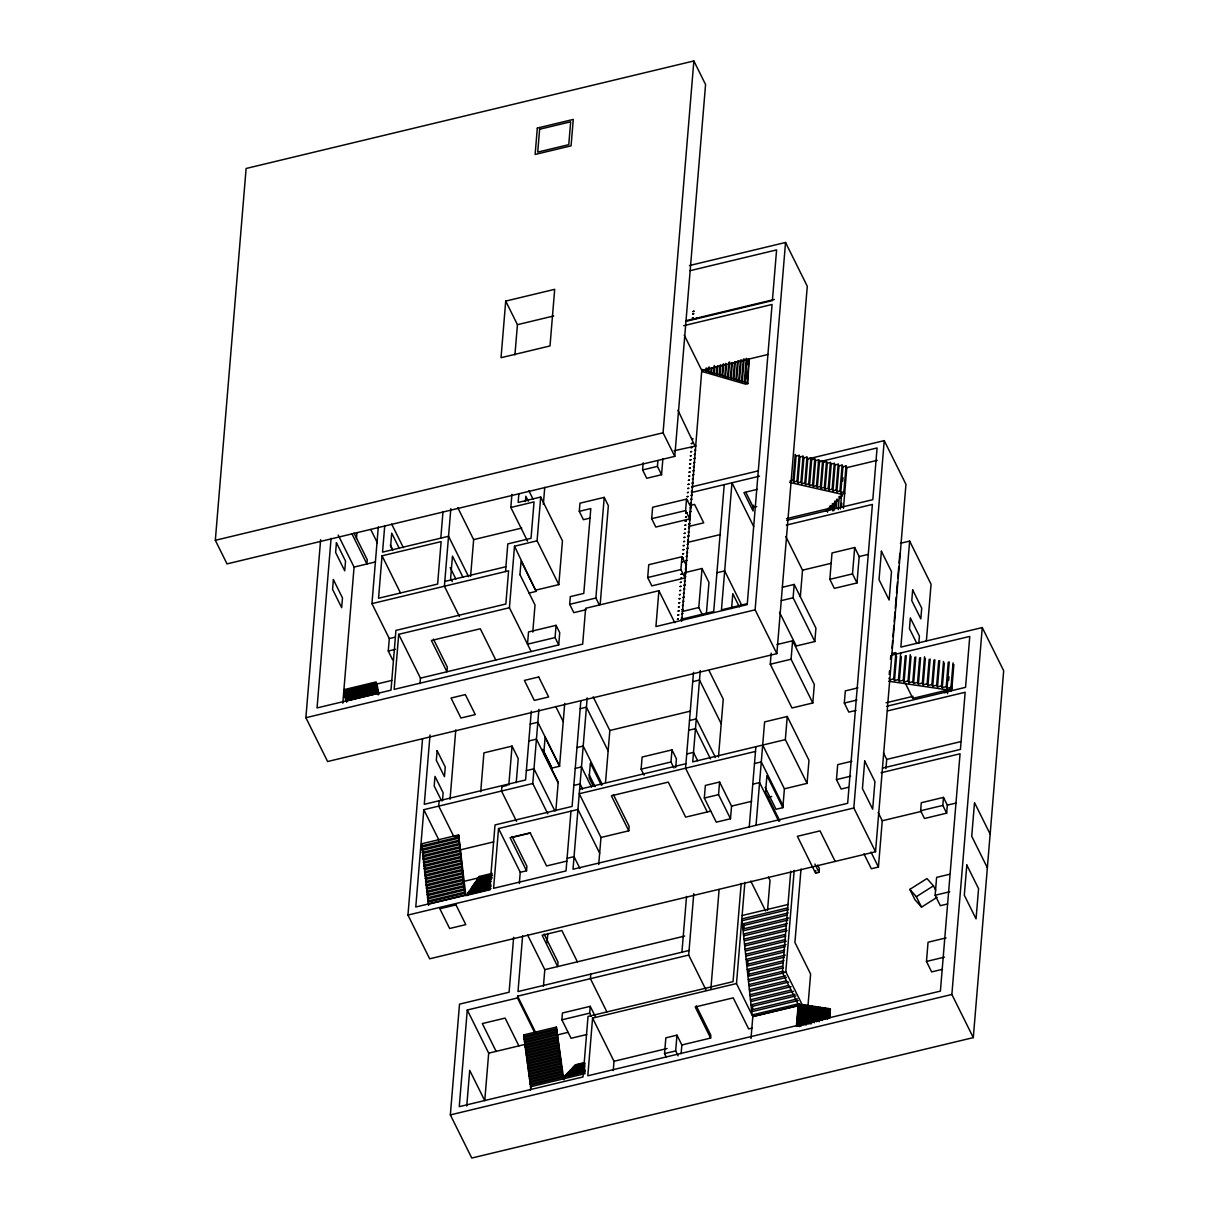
<?xml version="1.0" encoding="UTF-8"?>
<svg xmlns="http://www.w3.org/2000/svg" width="1219" height="1219" viewBox="0 0 1219 1219"><rect width="100%" height="100%" fill="white"/><g stroke="black" fill="none" stroke-linecap="round" stroke-linejoin="round"><path stroke-width="1.5" d="M689.756 518.898L685.611 510.563L686.51 499.12L652.622 507.256L651.677 518.7L655.822 527.05L690.152 518.806L690.396 507.348M681.68 621.248L701.763 370.393L684.194 335.012M215.321 540.307L246.116 168.481L693.855 60.95L705.572 84.538L674.777 456.363L227.024 563.894L215.321 540.307L663.06 432.791L693.855 60.95M689.405 265.559L785.539 242.474L807.283 286.267L776.853 653.643L327.621 761.525L305.878 717.717L320.627 539.712M331.08 538.356L317.047 707.934L390.994 690.167L395.931 630.406L505.839 604.014L508.597 570.812L371.947 603.634L389.303 638.588L388.267 651.037L392.655 659.875M342.798 703.165L354.074 567.079L338.196 535.065M356.436 538.524L356.908 532.932M376.046 683.463L378.301 693.352L346.044 701.108L343.788 691.203L376.046 683.463L376.183 681.924L343.926 689.68L346.668 702.235M371.947 603.634L378.301 526.913M382.05 555.803L378.545 598.255L437.621 584.069L441.126 541.617L382.05 555.803L400.457 592.876M384.747 525.587L382.537 552.131L448.546 536.269L468.614 576.709M378.164 694.891L378.301 693.352M518.883 493.543L518.136 502.457L540.703 497.032L537.076 540.809L514.509 546.234L509.42 607.732L398.704 634.322L394.148 689.405L582.667 644.135L585.638 608.296L658.9 590.712L674.777 622.711M419.991 683.63L420.448 678.13L398.704 634.322M808.395 458.832L884.232 440.623L905.961 484.354L875.532 851.731L429.667 958.804L407.954 915.058L422.536 738.943M440.806 538.128L443 511.599M538.905 709.321L532.764 783.527L423.831 809.69L415.77 906.997L489.688 889.26L495.021 824.943L572.092 806.429L580.823 701.108M430.033 734.905L424.273 804.311L525.587 779.977L531.301 711.149M428.585 905.382L421.637 843.792L458.603 834.924L465.871 895.721M450.832 508.689L444.402 586.232L459.456 616.555M439.16 800.731L438.718 806.109L453.742 836.402M442.467 800.792L443.122 792.761L435 776.381L434.193 786.011L441.522 800.761M450.04 799.283L455.784 729.876M470.595 576.389L473.642 539.621L457.75 507.607M428.037 904.285L464.988 895.401L458.603 834.924M505.717 301.093L501.039 357.7L549.998 345.952L554.691 289.33L505.717 301.093L517.435 324.681L514.921 354.866M489.87 888.011L467.7 893.344L467.517 895.493L466.984 894.396L490.998 888.621M490.587 886.96L468.416 892.293L468.233 894.426L467.7 893.344M900.43 543.308L909.648 541.084L900.856 647.106L982.255 627.556L1003.679 670.709L973.295 1037.613L471.768 1158.05L450.344 1114.897L459.517 1004.136L509.1 992.236L513.656 937.243M491.318 885.908L469.132 891.226L468.965 893.375L468.416 892.293M490.495 882.571L472.027 887.021L471.844 889.169L471.296 888.072L489.779 883.638M491.227 881.52L472.743 885.954L472.561 888.102L472.027 887.021M480.713 791.756L483.928 752.854L512.056 746.104L518.227 758.553L516.231 782.628M490.099 880.91L473.46 884.903L473.292 887.051L472.743 885.954M490.815 879.859L474.191 883.851L474.008 886L473.46 884.903M491.531 878.808L474.907 882.8L474.724 884.948L474.191 883.851M492.263 877.756L475.623 881.748L475.44 883.897L474.907 882.8M491.851 876.08L477.071 879.63L476.888 881.779L476.339 880.697L491.135 877.147M492.567 875.029L477.787 878.579L477.604 880.727L477.071 879.63M693.763 893.679L688.689 955.071L517.618 996.152L517.466 997.95L467.273 1010.002L459.258 1106.654L583.032 1076.941L588.03 1016.463L733.061 981.63L741.198 883.394M491.44 874.419L478.503 877.528L478.336 879.676L477.787 878.579M492.171 873.368L479.235 876.476L479.052 878.625L478.503 877.528M505.519 571.559L507.805 543.903L531.027 538.326L534.044 501.893L510.822 507.47L527.553 541.16M510.822 507.47L511.919 494.304M466.755 1105.953L469.696 1070.343L484.751 1100.65L488.682 1053.155L467.273 1010.002M501.954 785.645L501.497 791.04L516.536 821.316M525.389 501.573L525.831 496.255L528.284 501.207M599.672 853.224L577.958 809.477L498.541 828.539L493.588 888.316L566.027 870.915L570.98 811.153M519.949 574.667L521.077 561.045L536.147 591.383L529.107 593.074M508.826 785.006L512.056 746.104M532.779 632.082L535.019 605.005L519.904 574.53M536.147 591.383L514.509 546.234M543.339 504.453L544.756 487.387M519.324 883.501L520.254 872.286L498.541 828.539M520.254 872.286L526.517 870.777L526.898 866.252L512.102 836.447M522.616 935.796L517.999 991.565L689.07 950.485M536.253 590.026L558.82 584.617L562.447 540.84L540.703 497.032M555.072 637.567L556.077 625.332L528.528 631.945L527.522 644.181L555.072 637.567L558.713 644.912L420.448 678.13M530.829 1087.79L523.698 1034.916L556.336 1027.084L563.605 1078.297M558.713 644.912L559.734 632.676L556.077 625.332M564.732 703.363L559.536 766.248L551.917 768.077L542.745 749.335M586.049 609.729L573.814 612.654L569.684 604.319L570.309 596.624L583.779 593.394L590.804 508.582L579.284 511.34L583.429 519.69L590.011 518.105M530.433 1090.365L530.737 1086.693M579.284 511.34L579.97 503.188L604.228 497.367L608.357 505.717L600.175 604.502M555.849 810.681L558.211 782.217L543.796 753.174L545.122 737.221L559.536 766.248M543.415 986.384L544.802 969.654L527.507 934.79M547.026 942.82L547.803 933.48M562.98 1078.952L556.336 1027.084M587.192 697.893L573.006 869.254L847.662 803.291L872.408 504.437L786.316 525.099M599.199 604.7L595.878 598.026L604.228 497.367M586.689 1034.535L571.056 1038.283L561.883 1019.815L562.447 1013.004L590.24 1006.33L595.238 1016.402M585.272 1071.989L563.513 1077.215L563.864 1079.851M584.084 1071.76L564.138 1076.56L564.001 1078.206L563.513 1077.215M584.709 1071.105L564.763 1075.905L564.626 1077.55L564.138 1076.56M585.349 1070.45L565.403 1075.249L565.266 1076.895L564.763 1075.905M570.309 1071.653L570.446 1070.008L584.952 1066.518M571.559 1070.343L571.696 1068.697L584.389 1065.65M572.823 1069.033L572.96 1067.387L583.84 1064.766M584.465 1064.111L573.585 1066.732L573.448 1068.377L572.96 1067.387M585.105 1063.456L574.225 1066.076L574.088 1067.722L573.585 1066.732M584.541 1062.587L575.475 1064.766L575.338 1066.412L574.85 1065.421L583.916 1063.242M598.727 864.545L600.967 837.483L579.254 793.737L755.506 751.422M605.538 782.385L609.835 730.486L593.135 696.826M590.788 974.072L590.407 978.674L606.879 1011.861M591.337 1016.494L589.676 1013.141L590.24 1006.33M744.87 882.343L736.489 983.565L592.586 1018.109L587.817 1075.783L940.398 991.108L960.054 753.784L881.047 772.755M662.892 458.694L661.551 474.724L646.74 478.29L642.596 469.94L643.19 462.824M647.685 577.547L648.752 564.717L681.97 556.733L686.114 565.083L685.048 577.913L651.83 585.882L647.685 577.547L680.903 569.563L681.97 556.733M661.551 474.724L657.422 466.389L657.864 461.041M600.967 837.483L628.775 830.809L629.141 826.314L613.401 794.62M613.248 1070.572L614.01 1061.277L592.586 1018.109M644.089 775.147L641.118 769.159L642.123 757.045L671.974 749.883L676.438 758.858L675.722 767.513M658.9 590.712L655.929 626.551L747.217 604.624L772.069 304.476L683.691 325.702M673.955 767.985L670.968 761.982L671.974 749.883M708.376 367.422L708.071 370.987L705.938 371.49L706.243 367.925M711.165 368.229L710.875 371.795L708.742 372.313L709.184 366.965M714.258 365.471L713.664 372.603L711.53 373.121L711.972 367.772M717.046 366.279L716.452 373.41L714.319 373.928L714.913 366.797M719.987 365.304L719.24 374.218L717.107 374.736L717.854 365.822M693.489 672.37L685.55 768.214L707.264 811.961M702.647 615.305L698.792 607.534L702.022 568.496L685.383 572.488M722.913 364.344L722.029 375.041L719.896 375.543L720.779 364.847M666.168 1056.873L664.538 1053.597L665.848 1037.841L676.972 1035.16L681.848 1044.973L681.131 1053.734M725.854 363.369L724.833 375.848L722.684 376.351L723.72 363.872M700.285 670.572L692.727 761.86L785.341 739.628L787.245 716.482L764.603 721.922L756.039 825.293M728.794 362.393L727.621 376.656L725.488 377.174L726.509 364.679M706.35 614.071L708.97 582.484L702.022 568.496M731.583 363.201L730.41 377.463L728.276 377.981L729.602 361.936M681.924 952.191L686.541 896.422M734.524 362.226L733.198 378.271L731.065 378.789L732.39 362.744M678.114 1055.837L675.676 1050.93L676.972 1035.16M724.223 484.659L713.709 611.481L680.933 619.343M737.465 361.251L735.986 379.079L733.853 379.597L735.331 361.769M740.405 360.275L738.775 379.901L736.642 380.404L738.272 360.794M704.323 798.064L705.359 785.432L719.576 782.019L731.552 806.125L730.501 818.757L716.284 822.17L704.323 798.064L718.54 794.651L719.576 782.019M743.346 359.315L741.579 380.709L739.43 381.212L741.213 359.818M746.942 359.666L749.076 359.148L747.156 382.324L745.022 382.842L746.942 359.666L746.287 358.34L744.367 381.517L742.234 382.035L744.154 358.843M746.119 378.819L746.714 371.688M747.308 364.542L747.597 360.976M701.794 371.429L745.678 384.168L747.811 383.65L749.076 359.148M718.463 757.075L723.248 699.173L709.062 670.572M731.568 608.525L732.802 593.668L739.369 606.894M710.875 988.853L719.103 889.55M753.54 505.245L753.068 510.974L743.925 492.567L757.319 489.352M681.848 1044.973L710.616 1038.07L710.845 1035.266L696.232 1005.812M776.853 653.643L755.11 609.835L785.539 242.474M749.243 826.924L755.887 746.698M797.942 1003.923L752.062 1014.939L741.838 918.913L787.718 907.896M777.006 644.546L792.609 640.798L814.322 684.545L812.799 702.982L791.984 707.98L770.271 664.233L771.185 653.171M793.919 481.947L793.097 480.316L795.245 454.458L796.053 456.089L793.919 481.947L797.013 481.215L799.146 455.342L796.053 456.089M750.995 1038.466L752.824 1016.463L798.704 1005.446L798.399 1009.119M799.954 456.973L803.062 456.226L800.913 482.099L797.82 482.846L799.954 456.973L799.146 455.342M803.87 457.872L806.963 457.125L804.814 482.983L801.721 483.73L803.87 457.872L803.062 456.226M779.551 612.334L796.251 645.979L814.825 641.529L793.112 597.782L794.209 584.434L782.4 587.268M767.528 910.471L770.027 880.331L768.381 877.01M812.799 702.982L791.07 659.235L792.609 640.798M807.77 458.755L810.864 458.009L808.73 483.882L805.622 484.613L807.77 458.755L806.963 457.125M765.151 787.337L776.046 809.294L782.842 807.664L784.411 788.815L762.683 745.068M800.334 596.67L802.529 570.172L785.828 536.528M811.671 459.639L814.78 458.893L812.631 484.766L809.538 485.512L811.671 459.639L810.864 458.009M815.587 460.538L818.68 459.792L816.532 485.65L813.439 486.396L815.587 460.538L814.78 458.893M819.488 461.422L822.581 460.675L820.448 486.533L817.339 487.28L819.488 461.422L818.68 459.792M823.389 462.306L826.482 461.559L824.349 487.432L821.256 488.179L823.389 462.306L822.581 460.675M736.489 983.565L752.885 1016.6L798.765 1005.584L782.369 972.549L790.75 871.204M827.305 463.205L830.398 462.458L828.25 488.316L825.156 489.063L827.305 463.205L826.482 461.559M802.285 1004.913L785.798 971.711L794.194 870.381M814.825 641.529L815.938 628.181L794.209 584.434M831.206 464.089L834.299 463.342L832.15 489.2L829.057 489.947L831.206 464.089L830.398 462.458M827.579 512.193L827.884 508.506L830.977 507.759L830.169 506.129L833.263 505.382L832.455 503.752L835.548 503.005L834.741 501.375L837.834 500.628L837.011 498.998L836.249 508.232M784.411 788.815L807.054 783.375L808.974 760.229L787.245 716.482M829.849 509.816L830.169 506.129M801.005 869.025L794.925 942.455L810.605 974.042L807.999 1005.599M835.106 464.972L838.2 464.226L836.066 490.099L832.973 490.846L835.106 464.972L834.299 463.342M831.983 509.298L832.455 503.752M832.806 510.929L833.263 505.382M833.964 510.609L834.741 501.375M835.244 506.708L835.548 503.005M839.022 465.856L842.116 465.125L839.967 490.983L836.874 491.729L839.022 465.856L838.2 464.226M829.834 579.33L832.013 552.954L854.687 547.514L859.182 556.565L857.003 582.941L834.314 588.381L829.834 579.33L852.508 573.89L854.687 547.514M838.23 509.557L839.297 496.621L842.405 495.874M796.418 1026.108L798.201 1004.456L799.542 1004.136L798.018 1026.352M796.845 1024.859L798.491 1005.02M842.923 466.755L846.016 466.008L843.868 491.866L840.775 492.613L842.923 466.755L842.116 465.125M797.18 1023.792L797.79 1016.448M840.363 509.024L841.582 494.244L844.691 493.512L843.868 491.866M842.664 481.322L842.969 477.619M797.744 1025.789L799.542 1004.136M841.476 506.967L841.78 503.264M799.359 1026.032L801.142 1004.38L799.816 1004.7M799.634 1026.596L801.142 1004.38M843.457 508.277L846.824 467.639L846.016 466.008M800.959 1026.276L802.757 1004.624L801.432 1004.944M801.386 1025.027L802.757 1004.624M802.727 1024.707L804.372 1004.867L803.031 1005.187M803.001 1025.27L804.372 1004.867M817.705 865.17L819.351 868.492L819.031 872.377L815.587 873.2L815.801 870.61M804.327 1024.95L805.972 1005.111L804.647 1005.431M804.769 1023.716L805.972 1005.111M805.942 1025.194L807.587 1005.355L806.262 1005.675M806.369 1023.96L807.587 1005.355M807.709 1023.64L809.203 1005.584L807.862 1005.904M807.984 1024.189L809.203 1005.584M809.309 1023.869L810.803 1005.827L809.477 1006.147M809.736 1022.634L810.803 1005.827M810.925 1024.112L812.418 1006.071L811.092 1006.391M811.351 1022.878L812.418 1006.071M812.677 1022.558L814.033 1006.315L812.692 1006.635M813.119 1021.309L814.033 1006.315M814.292 1022.802L815.633 1006.559L814.307 1006.879M814.719 1021.552L815.633 1006.559M816.06 1021.232L817.248 1006.803L815.922 1007.123M816.334 1021.796L817.248 1006.803M848.241 787.337L841.14 789.043L836.463 779.611L837.697 764.633L851.883 761.235M817.659 1021.476L818.863 1007.046L817.522 1007.366M818.086 1020.242L818.863 1007.046M855.997 710.387L848.805 712.109L844.31 703.058L845.316 690.899L857.917 687.866M819.275 1021.72L820.463 1007.29L819.138 1007.61M819.701 1020.486L820.463 1007.29M821.027 1020.166L822.078 1007.534L820.753 1007.854M821.469 1018.916L822.078 1007.534M822.642 1020.394L823.694 1007.778L822.353 1008.098M823.069 1019.16L823.694 1007.778M824.41 1018.84L825.293 1008.006L823.968 1008.326M824.684 1019.404L825.293 1008.006M826.01 1019.084L826.909 1008.25L825.583 1008.57M826.436 1017.835L826.909 1008.25M827.625 1019.328L828.524 1008.494L827.183 1008.814M828.051 1018.078L828.524 1008.494M828.478 1016.844L829.072 1009.622L830.413 1009.302L828.798 1009.058M829.377 1017.758L830.124 1008.738M829.667 1018.322L830.413 1009.302M875.532 851.731L853.818 807.984L884.232 440.623M889.23 674.442L889.55 670.679M890.479 659.388L890.799 655.624M892.003 648.203L892.628 640.63M892.933 636.836L893.877 625.469M894.197 621.675L894.975 612.197M895.295 608.418L896.239 597.036M896.544 593.257L897.489 581.89M897.809 578.096L898.753 566.728M899.058 562.934L899.851 553.456M885.954 768.625L886.716 759.407L883.425 752.778M900.658 653.277L898.479 679.608L894.517 680.552L893.695 678.907L895.889 652.576L891.927 653.521M863.936 853.818L871.356 868.751L878.427 867.044L882.251 820.768L878.137 812.464M894.517 680.552L896.544 656.112M905.275 655.852L903.249 680.309L899.302 681.253L901.329 656.812M910.212 654.679L908.033 681.01L904.071 681.954L906.25 655.624M914.829 657.254L912.802 681.711L908.856 682.655L911.035 656.325M919.614 657.955L917.587 682.411L913.625 683.356L915.804 657.026M953.867 664.523L951.841 688.979L912.833 698.38L913.001 696.339L886.076 702.799M918.806 643.297L919.4 636.135L910.349 617.911L909.465 628.638L916.871 643.556M924.535 656.782L922.356 683.112L918.41 684.057L920.589 657.727M926.364 641.042L931.057 584.251L909.648 541.084M929.168 659.372L927.141 683.813L923.179 684.758L925.358 658.428M933.937 660.073L931.91 684.514L927.949 685.474L930.143 659.129M920.635 810.742L921.305 802.727L943.476 797.394L947.331 805.149L946.66 813.164L924.474 818.498L920.635 810.742L942.82 805.424L943.476 797.394M938.706 660.774L936.695 685.215L932.733 686.175L934.912 659.845M943.491 661.475L941.464 685.916L937.502 686.876L939.681 660.546M948.26 662.176L946.234 686.617L942.287 687.577L944.314 663.121M953.045 662.877L951.018 687.318L947.056 688.278L949.235 661.947M948.656 680.522L948.976 676.758M942.47 969.303L931.651 971.909L926.47 961.456L928.055 942.226L946.081 937.899M951.14 690.99L952.222 677.81M952.694 672.172L953.319 664.645M947.62 903.949L940.337 905.702L935.141 895.249L936.619 877.39L949.372 874.328M973.295 1037.613L951.871 994.46L982.255 627.556M947.498 693.657L947.879 689.878L951.841 688.979L951.018 687.318M686.83 500.765L687.729 500.552L686.967 501.1M691.082 507.561L690.183 507.774M690.762 511.645L689.863 511.858L690.777 511.431M690.442 515.728L689.543 515.942L690.457 515.515M682 562.02L682.899 561.807L681.985 562.233M685.703 564.747L686.602 564.519L685.672 564.961M937.091 897.275L921.534 907.134L915.027 899.835L909.846 889.382L926.943 878.549L933.464 885.847L935.689 890.327M909.846 889.382L916.353 896.681L933.464 885.847M685.566 568.618L685.352 569.044M690.091 270.679L776.594 249.91L772.389 300.59L685.901 321.374M517.435 324.681L553.7 315.965M685.855 320.719L774.339 299.478M701.763 370.393L768.046 354.47M674.061 450.771L695.942 445.956L695.043 446.169L677.962 410.239M642.596 469.94L657.422 466.389M354.074 567.079L375.422 561.944M691.843 486.823L758.431 470.824M473.642 539.621L521.793 528.056M691.432 492.522L759.528 476.172M818.315 462.062L877.086 447.952L872.804 499.668L786.697 520.345M790.003 481.063L793.097 480.316M846.824 467.639L877.238 460.34M691.219 505.23L694.571 504.422L703.713 522.829L688.644 526.456M691.097 507.348L686.51 499.12M651.677 518.7L685.611 510.563M444.798 581.417L505.915 566.728M756.709 506.662L753.357 507.454L745.876 492.4M687.653 542.394L720.444 534.532M786.529 518.654L830.611 508.064M825.598 510.883L828.691 510.136L827.884 508.506M389.303 638.588L394.697 637.293M569.684 604.319L595.878 598.026M388.267 651.037L395.474 649.316M716.924 572.762L724.68 570.903L741.381 604.548M802.529 570.172L831.145 563.3M859.182 556.565L868.385 554.355M343.728 691.965L391.802 680.431M344.459 692.529L376.701 684.788M682.152 611.527L698.792 607.534M344.322 694.068L376.58 686.327M344.977 695.394L377.235 687.638M344.855 696.918L377.113 689.177M345.51 698.243L377.768 690.503M345.388 699.782L377.646 692.042M746.988 603.74L721.45 609.866L731.979 482.785L753.692 526.532M781.288 600.617L793.112 597.782M305.878 717.717L755.11 609.835M580.198 708.681L586.415 707.188L608.144 750.934M692.727 681.665L699.508 680.034L721.221 723.781M770.271 664.233L791.07 659.235M530.219 724.101L537.838 722.273L559.551 766.02M528.817 740.969L536.436 739.141L558.15 782.888M891.409 655.228L969.775 636.409L965.555 687.333L886.762 706.258M609.835 730.486L690.472 711.119M576.968 747.537L583.2 746.043L602.415 784.746M689.497 720.52L696.278 718.89L715.492 757.578M893.695 678.907L889.748 679.852L888.925 678.206M688.689 730.272L695.47 728.642L710.509 758.934M526.364 770.621L533.983 768.793L554.858 810.864M844.31 703.058L856.911 700.041M575.246 768.397L581.478 766.903L591.505 787.093M501.801 786.682L507.074 785.417M686.724 753.997L693.504 752.367L697.679 760.778M573.844 785.417L580.061 783.924L582.575 788.967M641.118 769.159L670.968 761.982M887.493 710.921L965.158 692.27L960.42 749.411L882.754 768.061M579.619 789.257L685.916 763.719M754.5 763.551L761.296 761.921L783.009 805.668M455.449 836.904L459.136 836.005M421.469 845.94L458.42 837.057M422.003 847.037L458.969 838.154M421.835 849.186L458.786 840.302M422.368 850.268L459.334 841.4M422.201 852.416L459.152 843.548M422.734 853.513L459.7 844.645M422.566 855.662L459.517 846.794M423.1 856.759L460.066 847.875M460.432 849.856L493.665 841.887M512.132 837.438L530.57 833.019M422.932 858.907L459.883 850.024M423.465 860.004L460.432 851.121M423.283 862.153L460.249 853.27M423.831 863.235L460.797 854.367M752.793 784.183L759.589 782.552L778.789 821.256M423.648 865.383L460.614 856.515M424.197 866.48L461.148 857.612M424.014 868.629L460.98 859.761M424.562 869.726L461.513 860.843M886.716 759.407L960.679 741.64M424.38 871.875L461.346 862.991M424.928 872.956L461.879 864.088M424.745 875.105L461.711 866.237M425.294 876.202L462.245 867.334M425.111 878.35L462.077 869.482M836.463 779.611L850.649 776.198M425.66 879.448L462.611 870.564M710.616 811.153L685.657 817.141L668.271 782.11L611.374 795.778L628.775 830.809M731.552 806.125L751.651 801.31M768.092 797.348L771.734 796.479M425.477 881.596L462.443 872.713M426.025 882.693L462.976 873.81M425.842 884.842L462.809 875.958M426.391 885.923L463.342 877.055M426.208 888.072L463.174 879.204M426.757 889.169L463.708 880.301M463.144 881.566L479.768 877.573L479.235 876.476M426.574 891.318L463.525 882.449M567.064 858.328L574.042 856.652L579.894 868.416M427.122 892.415L464.073 883.531M426.94 894.563L463.89 885.68M566.881 861.086L546.584 865.962L530.143 832.836L510.075 837.666L526.517 870.777M427.488 895.645L464.439 886.777M427.305 897.793L464.256 888.925M427.854 898.891L464.805 890.022M490.907 884.247L470.58 889.123L471.128 890.22M490.19 885.299L469.864 890.175L469.681 892.323L469.132 891.226M427.671 901.039L464.622 892.171M428.219 902.136L465.17 893.253M466.252 895.447L490.282 889.672M407.954 915.058L853.818 807.984M882.251 820.768L921.564 811.336M947.331 805.149L956.306 802.986M742.127 915.515L787.992 904.498M742.661 920.574L788.541 909.557M544.802 969.654L684.682 936.055M742.371 923.972L788.251 912.955M743.194 925.617L787.245 915.042M742.92 929.03L788.8 918.014M743.742 930.676L787.779 920.101M743.453 934.074L787.489 923.499M744.276 935.735L786.484 925.602M743.986 939.133L786.194 929M744.809 940.778L787.017 930.646M935.141 895.249L949.723 891.759M744.535 944.192L784.899 934.485M745.358 945.837L785.722 936.146M745.068 949.235L785.447 939.544M745.891 950.896L786.255 941.205M745.601 954.294L785.981 944.603M746.424 955.955L784.96 946.691M746.15 959.353L784.686 950.089M746.973 960.999L783.665 952.191M746.683 964.412L785.219 955.147M747.506 966.058L784.198 957.235M747.217 969.455L783.924 960.648M748.039 971.116L782.903 962.736M747.765 974.514L782.628 966.134M561.883 1019.815L589.676 1013.141M748.573 976.16L783.451 967.795M748.298 979.573L783.162 971.193M782.369 972.549L785.798 971.711M749.121 981.219L783.985 972.838M523.561 1036.561L556.199 1028.729M524.048 1037.552L556.687 1029.72M748.832 984.617L785.539 975.809M523.911 1039.213L556.55 1031.365M524.414 1040.203L557.053 1032.371M749.655 986.278L786.362 977.455M524.277 1041.849L556.915 1034.017M524.764 1042.839L567.993 1032.356M749.38 989.676L786.072 980.868M488.682 1053.155L557.266 1036.653M750.188 991.321L788.739 982.072M525.115 1045.491L557.769 1037.659M524.978 1047.136L557.632 1039.304M525.48 1048.127L558.119 1040.295M749.914 994.734L788.449 985.47M525.343 1049.788L557.982 1041.94M750.736 996.38L791.101 986.689M525.831 1050.778L558.47 1042.931M525.694 1052.424L558.332 1044.592M526.197 1053.414L558.835 1045.582M750.447 999.778L790.826 990.087M526.059 1055.075L558.698 1047.228M751.27 1001.439L793.478 991.306M526.547 1056.065L559.186 1048.218M926.47 961.456L944.496 957.128M526.41 1057.711L559.049 1049.879M526.913 1058.701L559.551 1050.869M750.995 1004.837L795.032 994.262M526.776 1060.362L559.414 1052.515M751.803 1006.483L795.855 995.908M527.263 1061.353L559.902 1053.506M527.126 1062.998L559.765 1055.166M751.529 1009.896L797.409 998.879M527.614 1063.989L560.268 1056.157M527.477 1065.65L560.13 1057.802M752.352 1011.541L798.232 1000.525M527.979 1066.64L560.618 1058.793M527.842 1068.286L560.481 1060.454M528.33 1069.276L560.969 1061.444M528.193 1070.937L560.831 1063.09M528.696 1071.928L561.334 1064.08M528.558 1073.573L561.197 1065.741M529.046 1074.564L561.685 1066.732M528.909 1076.225L561.548 1068.377M529.412 1077.215L562.05 1069.368M585.029 1064.995L572.336 1068.042L572.199 1069.688L571.696 1068.697M529.275 1078.861L561.913 1071.029M583.764 1066.305L571.071 1069.353L570.934 1070.998L570.446 1070.008M529.762 1079.851L562.401 1072.019M584.312 1067.174L569.806 1070.663L569.669 1072.309L569.182 1071.318L583.688 1067.829M584.876 1068.042L568.542 1071.973L568.42 1073.619L567.917 1072.629L584.236 1068.697M529.625 1081.512L562.264 1073.665M614.01 1061.277L667.067 1048.523M752.352 1028.044L748.664 1028.927L733.228 997.858L695.196 1006.985L710.616 1038.07M583.611 1069.353L567.292 1073.284L567.155 1074.929L566.652 1073.939L584.8 1069.581M530.113 1082.502L562.767 1074.655M584.16 1070.236L566.027 1074.594L565.89 1076.24L565.403 1075.249M529.975 1084.148L562.629 1076.316M530.478 1085.139L563.117 1077.306M664.538 1053.597L675.676 1050.93M530.341 1086.784L585.135 1073.634M450.344 1114.897L951.871 994.46M888.621 681.223L947.879 689.924L948.412 690.96L944.466 691.874L944.999 692.956M803.885 1005.827L814.688 1007.458M820.082 1008.265L823.678 1008.814M789.638 482.434L841.582 494.244M946.234 686.617L947.056 688.278M941.464 685.916L942.287 687.577M936.695 685.215L937.502 686.876M839.967 490.983L840.775 492.613M836.066 490.099L836.874 491.729M839.297 496.621L840.12 498.251M931.91 684.514L932.733 686.175M832.15 489.2L832.973 490.846M927.141 683.813L927.949 685.474M828.25 488.316L829.057 489.947M922.356 683.112L923.179 684.758M824.349 487.432L825.156 489.063M820.448 486.533L821.256 488.179M917.587 682.411L918.41 684.057M990.148 834.101L974.514 802.62L971.726 836.295L987.36 867.776M816.532 485.65L817.339 487.28M912.802 681.711L913.625 683.356M812.631 484.766L813.439 486.396M908.033 681.01L908.856 682.655M808.73 483.882L809.538 485.512M852.508 573.89L857.003 582.941M905.427 683.448L912.833 698.38M903.249 680.309L904.071 681.954M804.814 482.983L805.622 484.613M800.913 482.099L801.721 483.73M898.479 679.608L899.302 681.253M797.013 481.215L797.82 482.846M747.156 382.324L747.811 383.65M744.367 381.517L745.022 382.842M741.579 380.709L742.234 382.035M738.775 379.901L739.43 381.212M735.986 379.079L736.642 380.404M733.198 378.271L733.853 379.597M730.41 377.463L731.065 378.789M942.82 805.424L946.66 813.164M727.621 376.656L728.276 377.981M724.833 375.848L725.488 377.174M722.029 375.041L722.684 376.351M719.24 374.218L719.896 375.543M716.452 373.41L717.107 374.736M713.664 372.603L714.319 373.928M710.875 371.795L711.53 373.121M708.071 370.987L708.742 372.313M705.938 371.49L705.283 370.18L703.15 370.683L702.494 369.357M916.353 896.681L921.534 907.134M663.06 432.791L674.777 456.363M871.006 852.111L878.427 867.044M785.341 739.628L807.054 783.375M835.183 861.422L820.021 830.87L797.378 836.31L815.587 873.2M680.903 569.563L685.048 577.913M814.901 864.058L819.031 872.377M782.842 807.664L766.919 775.574L765.547 792.167L779.794 820.875M718.54 794.651L730.501 818.757M750.752 881.047L765.578 910.928M528.863 490.754L533.053 499.18M537.076 540.809L558.82 584.617M688.689 955.071L705.984 989.919M601.348 785.204L590.362 763.064L589.143 777.813L593.379 786.316M509.42 607.732L531.164 651.54M555.712 706.441L563.224 721.587M589.204 774.781L595.131 786.697M462.976 577.273L452.462 556.093L450.619 578.339L452.234 581.6M543.11 750.34L551.917 768.077M450.207 567.582L455.86 578.979M495.813 660.028L480.286 628.76L431.404 640.493L446.931 671.76L447.312 667.098L433.431 639.106M532.764 783.527L547.788 813.82M391.695 524.109L403.398 547.697M399.329 548.489L391.71 533.145L390.629 546.249L392.32 549.647M390.339 544.923L392.868 550.043M370.759 529.518L377.372 542.836M577.395 961.821L561.852 930.493L542.12 935.232L557.662 966.56L558.028 962.141L544.116 934.104M354.028 533.099L367.254 559.734L366.904 564.001L352.032 534.029M575.475 1064.766L575.977 1065.756M574.225 1066.076L574.713 1067.067M475.623 881.748L476.172 882.846M517.618 996.152L535.735 1032.661M423.831 809.69L438.87 839.982M517.466 997.95L534.76 1032.813M523.698 1034.916L524.688 1039.624M421.637 843.792L422.185 844.889M518.913 1045.902L505.108 1018.094L482.328 1023.564L496.133 1051.372M376.839 683.249L378.911 694.48M525.191 1043.357L525.953 1048.934M526.44 1052.652L527.202 1058.229M527.705 1061.947L528.452 1067.539M528.955 1071.257L530.966 1086.129M423.023 852.355L423.663 857.947M424.075 861.681L424.913 869.147M425.34 872.88L425.964 878.472M426.604 884.08L427.229 889.672M427.656 893.405L428.494 900.871M743.742 924.703L744.139 928.467M747.552 960.481L747.948 964.244M748.557 969.882L749.152 975.535M752.367 1005.66L752.763 1009.423M333.381 579.589L332.574 589.356L341.67 607.687L342.478 597.919L333.381 579.589M336.429 542.729L335.621 552.481L344.718 570.812L345.541 561.06L336.429 542.729M437.133 750.675L436.326 760.306L444.463 776.686L445.255 767.041L437.133 750.675M537.32 128.071L535.126 154.463L571.071 145.838L573.265 119.432L537.32 128.071M539.621 129.244L537.731 152.116L568.77 144.665L570.675 121.793L539.621 129.244M692.468 318.007L693.367 317.793L692.468 318.007M692.803 313.923L693.702 313.71L692.803 313.923M693.001 311.622L693.946 311.165L693.001 311.622M696.369 318.433L697.268 318.205L696.369 318.433M690.685 451.761L691.584 451.533L690.685 451.761M691.005 447.678L691.92 447.449L691.005 447.678M691.341 443.594L692.24 443.366L691.341 443.594M691.676 439.16L692.59 438.947L691.676 439.16M685.535 517.1L686.434 516.886L685.535 517.1M685.855 513.016L686.769 512.803L685.855 513.016M687.15 496.682L688.049 496.468L687.15 496.682M687.47 492.598L688.369 492.385L687.47 492.598M687.79 488.514L688.689 488.301L687.79 488.514M688.11 484.431L689.009 484.217L688.11 484.431M688.43 480.347L689.344 480.134L688.43 480.347M688.75 476.263L689.664 476.05L688.75 476.263M689.085 472.18L689.984 471.966L689.085 472.18M689.405 468.096L690.304 467.883L689.405 468.096M689.725 464.012L690.624 463.799L689.725 464.012M690.045 459.929L690.944 459.715L690.045 459.929M690.365 455.845L691.264 455.632L690.365 455.845M680.705 578.37L681.619 578.141L680.705 578.37M681.025 574.286L681.939 574.058L681.025 574.286M682.32 557.936L683.219 557.723L682.32 557.936M682.64 553.853L683.539 553.639L682.64 553.853M682.96 549.769L683.859 549.556L682.96 549.769M683.28 545.685L684.194 545.472L683.28 545.685M683.6 541.602L684.514 541.388L683.6 541.602M683.935 537.518L684.834 537.305L683.935 537.518M684.255 533.434L685.154 533.221L684.255 533.434M684.575 529.351L685.474 529.137L684.575 529.351M684.895 525.267L685.794 525.054L684.895 525.267M685.215 521.183L686.114 520.97L685.215 521.183M677.49 619.206L678.389 618.993L677.49 619.206M677.81 615.123L678.709 614.909L677.81 615.123M678.13 611.039L679.044 610.826L678.13 611.039M678.45 606.955L679.364 606.742L678.45 606.955M678.785 602.872L679.684 602.658L678.785 602.872M679.105 598.788L680.004 598.559L679.105 598.788M679.425 594.704L680.324 594.476L679.425 594.704M679.745 590.621L680.644 590.392L679.745 590.621M680.065 586.537L680.964 586.309L680.065 586.537M680.385 582.453L681.284 582.225L680.385 582.453M691.493 491.227L692.392 491.013L691.493 491.227M691.813 487.143L692.712 486.93L691.813 487.143M692.133 483.059L693.032 482.846L692.133 483.059M692.453 478.976L693.352 478.762L692.453 478.976M692.773 474.892L693.672 474.679L692.773 474.892M693.093 470.808L694.007 470.595L693.093 470.808M693.428 466.725L694.327 466.511L693.428 466.725M693.748 462.641L694.647 462.428L693.748 462.641M694.068 458.557L694.967 458.344L694.068 458.557M694.388 454.474L695.287 454.26L694.388 454.474M694.708 450.39L695.607 450.177L694.708 450.39M686.343 556.58L687.242 556.352L686.343 556.58M686.663 552.497L687.562 552.268L686.663 552.497M686.983 548.413L687.882 548.184L686.983 548.413M687.303 544.329L688.202 544.101L687.303 544.329M687.623 540.246L688.522 540.017L687.623 540.246M687.943 536.162L688.857 535.933L687.943 536.162M688.278 532.063L689.177 531.85L688.278 532.063M688.598 527.979L689.497 527.766L688.598 527.979M688.918 523.896L689.817 523.682L688.918 523.896M689.238 519.812L690.137 519.599L689.238 519.812M690.518 503.477L691.432 503.264L690.518 503.477M690.853 499.394L691.752 499.18L690.853 499.394M691.173 495.31L692.072 495.097L691.173 495.31M681.512 617.835L682.411 617.622L681.512 617.835M681.832 613.751L682.731 613.538L681.832 613.751M682.152 609.668L683.051 609.454L682.152 609.668M682.472 605.584L683.371 605.371L682.472 605.584M682.792 601.5L683.707 601.287L682.792 601.5M683.112 597.417L684.027 597.203L683.112 597.417M683.448 593.333L684.347 593.12L683.448 593.333M683.768 589.249L684.667 589.036L683.768 589.249M684.088 585.166L684.987 584.952L684.088 585.166M684.408 581.082L685.307 580.869L684.408 581.082M684.728 576.998L685.627 576.785L684.728 576.998M685.048 572.915L685.947 572.701L685.048 572.915M686.023 560.664L686.922 560.435L686.023 560.664M881.398 551.232L879.036 579.695L889.139 600.053L891.5 571.574L881.398 551.232M864.713 761.022L862.427 788.571L872.667 809.187L874.937 781.638L864.713 761.022M912.665 589.905L911.782 600.632L920.833 618.856L921.716 608.129L912.665 589.905M966.819 865.018L964.305 895.218L976.053 918.882L978.567 888.681L966.819 865.018M691.828 438.505L692.636 438.931L691.828 438.505M465.338 694.586L451.015 698.03L460.934 718.021L475.273 714.578L465.338 694.586M538.707 676.972L524.383 680.415L534.303 700.407L548.641 696.963L538.707 676.972M455.997 904.879L439.83 908.764L449.643 928.497L465.795 924.611L455.997 904.879"/></g></svg>
